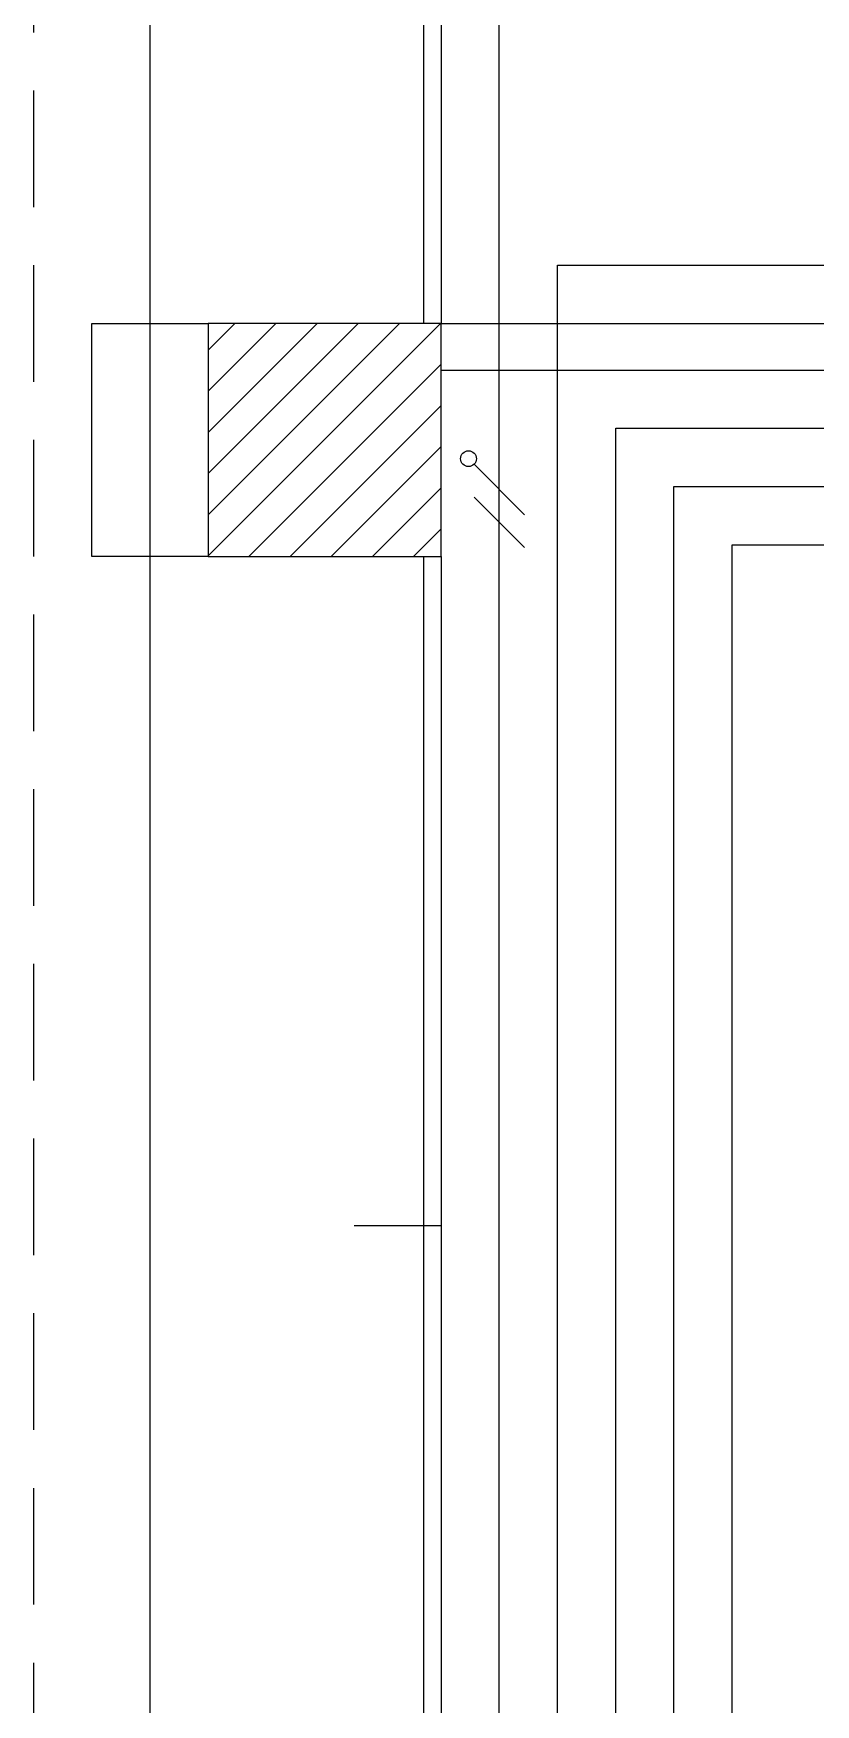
# Model space of a CAD drawing. Extents: x -9 to 600, y -23 to 65.
# Drawn here: x 266.263 to 267.607, y 40.976 to 43.846 of the extents above; entities that cross this region are included whole.
import ezdxf

# ---------------------------------------------------------------- set-up
doc = ezdxf.new("R2010")
doc.units = 0
doc.header["$LTSCALE"] = 0.8
doc.header["$MEASUREMENT"] = 0
doc.linetypes.add('HIDDEN', pattern=[0.375, 0.25, -0.125])
doc.layers.get('0').update_dxf_attribs({"color": 3, "linetype": 'CONTINUOUS'})
for name, color, linetype in [('Desenho base', 7, 'CONTINUOUS'), ('ilum', 2, 'CONTINUOUS'), ('iluminação', 2, 'CONTINUOUS')]:
    doc.layers.add(name, color=color, linetype=linetype)

# ---------------------------------------------------------------- blocks, each defined once
blk = doc.blocks.new('*X15')
at = {"color": 0}
for p, q in [((15.8, 29.8007), (16.1993, 30.2)), ((15.8, 29.8714), (16.1286, 30.2)), ((15.8, 29.9421), (16.0579, 30.2)), ((15.8, 30.0128), (15.9872, 30.2)), ((15.8, 30.0836), (15.9164, 30.2)), ((15.8, 30.1543), (15.8457, 30.2)), ((15.87, 29.8), (16.2, 30.13)), ((15.9407, 29.8), (16.2, 30.0593)), ((16.0114, 29.8), (16.2, 29.9886)), ((16.0821, 29.8), (16.2, 29.9179)), ((16.1528, 29.8), (16.2, 29.8472))]:
    blk.add_line(p, q, dxfattribs=at)

msp = doc.modelspace()

# ---------------------------------------------------------------- linework, layer by layer
at = {"layer": 'Desenho base', "linetype": 'HIDDEN'}
msp.add_line((266.2635, 47.948), (266.2635, 36.0044), dxfattribs=at)
at = {"layer": 'Desenho base'}
for p, q in [((266.4635, 47.948), (266.4635, 36.0044)), ((266.9335, 47.948), (266.9335, 43.348)), ((266.9635, 47.948), (266.9635, 43.348)), ((266.9635, 43.348), (266.5635, 43.348)), ((266.5635, 43.348), (266.5635, 42.948)), ((266.9635, 43.348), (271.3135, 43.348)), ((266.9635, 42.948), (266.9635, 43.348)), ((266.9635, 43.268), (271.3135, 43.268)), ((266.5635, 42.948), (266.9635, 42.948)), ((266.9335, 42.948), (266.9335, 38.348)), ((266.9635, 42.948), (266.9635, 38.348)), ((266.9635, 41.798), (266.8141, 41.798))]:
    msp.add_line(p, q, dxfattribs=at)
msp.add_lwpolyline([(266.5635, 42.948), (266.3635, 42.948), (266.3635, 43.348), (266.5635, 43.348)], dxfattribs=at)
msp.add_lwpolyline([(266.5635, 42.948), (266.9635, 42.948), (266.9635, 43.348), (266.5635, 43.348)], close=True, dxfattribs=at)
at = {"layer": 'ilum'}
for p, q in [((267.0635, 37.9978), (267.0635, 48.128)), ((267.1635, 38.0475), (267.1635, 43.448)), ((267.1635, 43.448), (271.1335, 43.448)), ((267.2635, 43.168), (271.2135, 43.168)), ((267.2635, 38.0973), (267.2635, 43.168)), ((267.1068, 43.0195), (267.0201, 43.1062)), ((267.3635, 43.068), (271.2135, 43.068)), ((267.3635, 38.1471), (267.3635, 43.068)), ((267.1068, 42.963), (267.0201, 43.0497)), ((267.4635, 42.968), (271.2135, 42.968)), ((267.4635, 38.558), (267.4635, 42.968))]:
    msp.add_line(p, q, dxfattribs=at)
at = {"layer": 'iluminação'}
msp.add_circle((267.0106, 43.1158), 0.0135, dxfattribs=at)

# ---------------------------------------------------------------- block references
at = {"layer": 'Desenho base'}
msp.add_blockref('*X15', (250.7635, 13.148), dxfattribs=at)

doc.saveas('drawing.dxf')
